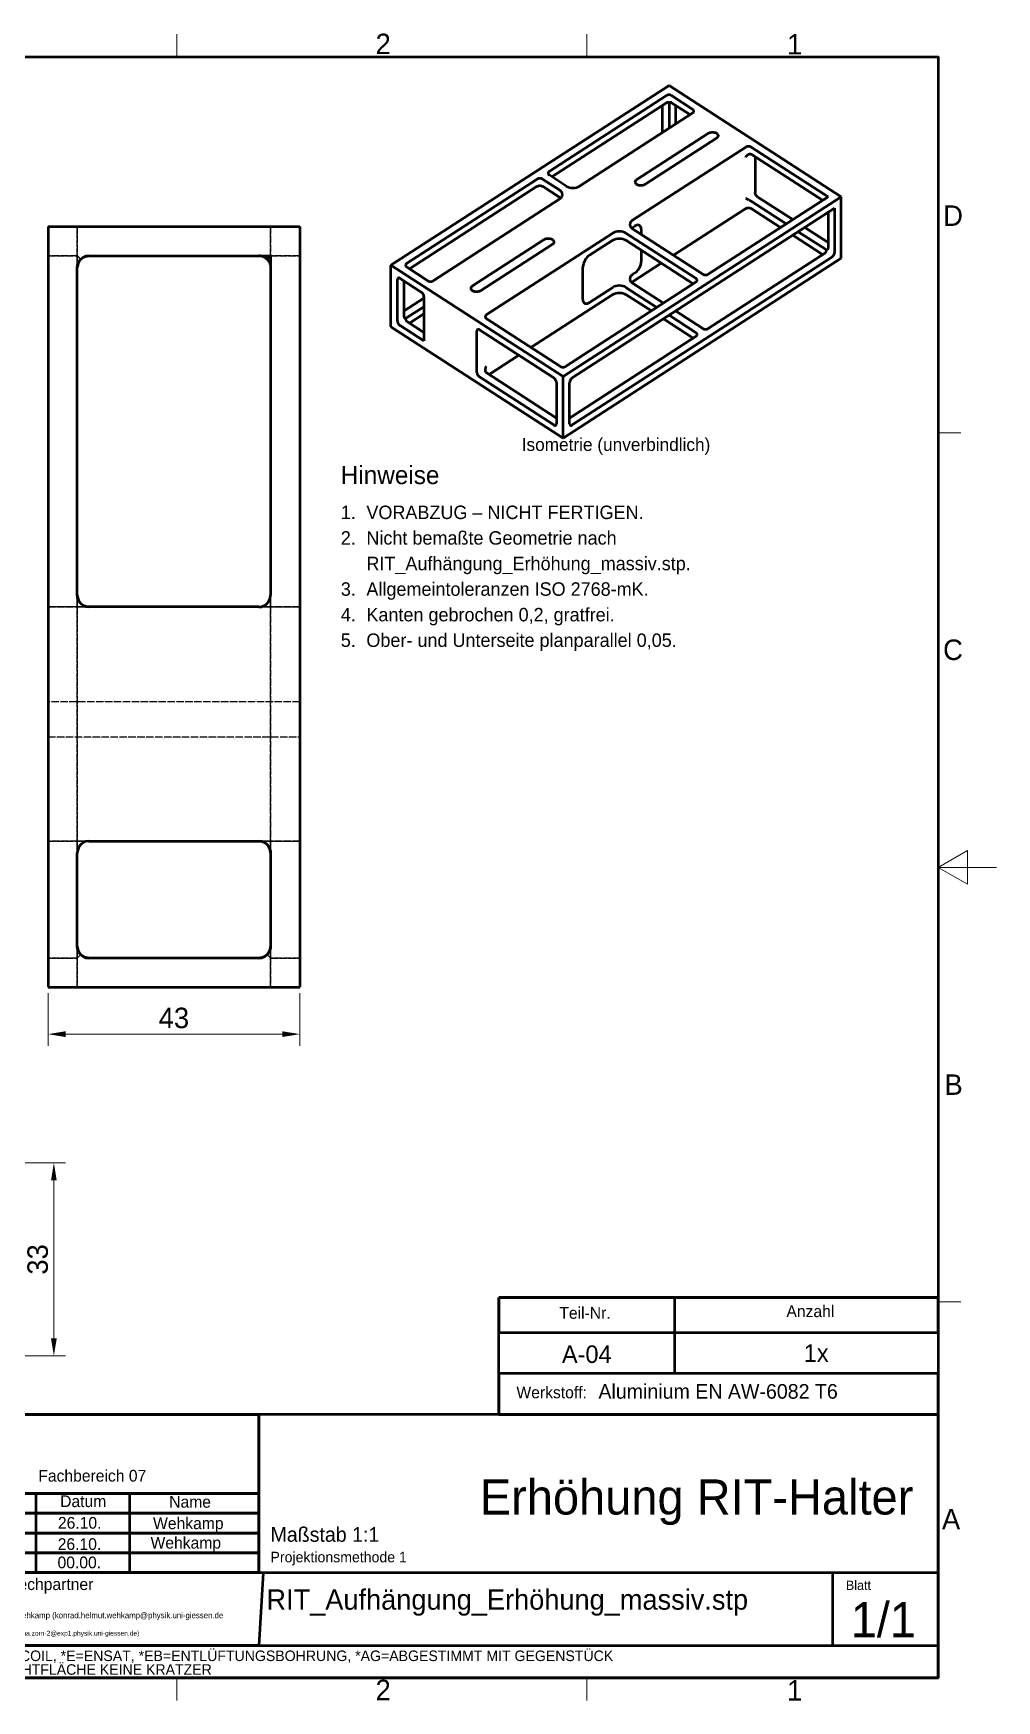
# Model space of a CAD drawing. Header units: metres. Extents: x 0 to 420, y 0 to 297.
# Drawn here: x 255.5 to 420, y 6.1 to 291 of the extents above; entities that cross this region are included whole.
import ezdxf
from ezdxf.enums import TextEntityAlignment as Align

# ---------------------------------------------------------------- set-up
doc = ezdxf.new("R2010")
doc.units = ezdxf.units.M
doc.linetypes.add('DASHED', pattern=[1.524, 1.27, -0.254])
for name, color, linetype, lineweight in [('DUENN', 7, 'CONTINUOUS', 18), ('MASS', 7, 'CONTINUOUS', 18), ('RAHMEN', 7, 'CONTINUOUS', 50), ('SICHT', 7, 'CONTINUOUS', 50), ('TEXT', 7, 'CONTINUOUS', 25), ('VERDECKT', 7, 'DASHED', 25)]:
    doc.layers.add(name, color=color, linetype=linetype, lineweight=lineweight)
doc.dimstyles.new('ISO_HZ', dxfattribs={"dimtxt": 3.5, "dimasz": 3, "dimexe": 2, "dimexo": 1, "dimgap": 1, "dimtad": 1, "dimtxsty": 'Standard', "dimcen": 2.5, "dimclrd": 7, "dimclre": 7, "dimclrt": 7, "dimazin": 3, "dimtfac": 1, "dimtmove": 0, "dimatfit": 3, "dimlwd": 18, "dimlwe": 18})

msp = doc.modelspace()

# ---------------------------------------------------------------- linework, layer by layer
at = {"layer": 'DUENN'}
for points in [[(280, 287), (280, 290.9)], [(350, 287), (350, 290.9)], [(410, 222.75), (413.9, 222.75)], [(420, 148.5), (410, 148.5), (415, 151.387), (415, 145.613), (410, 148.5)], [(410, 74.25), (413.9, 74.25)], [(280, 10), (280, 6.1)], [(350, 10), (350, 6.1)]]:
    msp.add_lwpolyline(points, dxfattribs=at)
at = {"layer": 'RAHMEN'}
for p, q in [((335, 55), (335, 75)), ((335, 75), (410, 75)), ((410, 75), (335, 75)), ((335, 75), (335, 69)), ((335, 75), (365, 75)), ((335, 62), (335, 75)), ((365, 75), (365, 62)), ((410, 75), (410, 55)), ((410, 69), (410, 75)), ((335, 62), (335, 69)), ((335, 69), (410, 69)), ((335, 69), (410, 69)), ((410, 69), (410, 62)), ((410, 62), (335, 62)), ((335, 62), (335, 55)), ((410, 62), (335, 62)), ((365, 62), (335, 62)), ((410, 55), (410, 62)), ((410, 55), (242, 55)), ((242, 55), (294, 55)), ((294, 28), (294, 55)), ((294, 55), (294, 41.5)), ((410, 55), (335, 55)), ((335, 55), (410, 55)), ((410, 10), (410, 55)), ((242, 41.5), (294, 41.5)), ((294, 41.5), (242, 41.5)), ((242, 41.5), (294, 41.5)), ((242, 41.5), (294, 41.5)), ((256, 28), (256, 41.5)), ((272, 28), (272, 41.5)), ((294, 41.5), (294, 28)), ((294, 41.5), (294, 38.125)), ((294, 38.125), (242, 38.125)), ((242, 38.125), (294, 38.125)), ((294, 38.125), (294, 34.75)), ((294, 34.75), (242, 34.75)), ((242, 34.75), (294, 34.75)), ((294, 34.75), (294, 31.375)), ((294, 31.375), (242, 31.375)), ((242, 31.375), (294, 31.375)), ((294, 31.375), (294, 28)), ((242, 28), (410, 28)), ((242, 28), (294, 28)), ((294, 28), (242, 28)), ((294, 28), (242, 28)), ((242, 28), (294, 28)), ((294.759, 27.954), (294, 15.5)), ((392, 15.5), (392, 28)), ((242, 15.5), (410, 15.5)), ((294, 15.5), (242, 15.5)), ((242, 10), (410, 10))]:
    msp.add_line(p, q, dxfattribs=at)
msp.add_lwpolyline([(10, 10), (10, 287), (410, 287), (410, 10), (10, 10)], dxfattribs=at)
at = {"layer": 'SICHT'}
for points in [[(364.051, 282.134), (316.533, 251.39)], [(393.467, 263.102), (364.051, 282.134)], [(343.573, 267.421), (363.598, 280.377)], [(364.504, 280.377), (364.407, 280.428), (364.296, 280.467), (364.176, 280.49), (364.051, 280.498), (363.926, 280.49), (363.806, 280.467), (363.695, 280.428), (363.598, 280.377)], [(364.504, 280.377), (368.124, 278.035)], [(344.063, 266.518), (363.598, 279.157)], [(368.124, 277.449), (348.777, 264.932)], [(362.92, 274.082), (362.92, 278.718)], [(364.051, 279.135), (364.015, 279.153), (363.979, 279.169), (363.944, 279.182), (363.909, 279.193), (363.874, 279.201), (363.84, 279.207), (363.806, 279.21), (363.773, 279.21), (363.741, 279.207), (363.71, 279.203), (363.681, 279.195), (363.652, 279.185), (363.625, 279.172), (363.598, 279.157)], [(364.504, 279.157), (364.477, 279.172), (364.45, 279.185), (364.421, 279.195), (364.391, 279.203), (364.361, 279.207), (364.329, 279.21), (364.296, 279.21), (364.262, 279.207), (364.228, 279.201), (364.193, 279.193), (364.158, 279.182), (364.123, 279.169), (364.087, 279.153), (364.051, 279.135)], [(364.051, 279.135), (364.051, 279.132), (364.051, 279.127), (364.051, 279.12), (364.051, 279.112), (364.051, 279.103), (364.051, 279.092), (364.051, 279.08), (364.051, 279.067), (364.051, 279.053), (364.051, 279.037), (364.051, 279.02), (364.051, 279.002), (364.051, 278.982), (364.051, 278.962)], [(364.051, 278.962), (364.051, 274.814)], [(364.504, 279.157), (367.634, 277.132)], [(365.182, 278.718), (365.182, 275.546)], [(368.311, 277.742), (368.299, 277.823), (368.263, 277.9), (368.203, 277.972), (368.124, 278.035)], [(368.124, 277.449), (368.203, 277.512), (368.263, 277.583), (368.299, 277.661), (368.311, 277.742)], [(358.575, 266.059), (370.794, 273.965)], [(370.794, 273.965), (370.901, 274.024), (371.02, 274.073), (371.149, 274.11), (371.285, 274.135), (371.426, 274.146), (371.567, 274.144), (371.706, 274.128), (371.84, 274.099), (371.966, 274.058), (372.082, 274.006), (372.184, 273.943), (372.271, 273.871), (372.341, 273.791), (372.391, 273.706), (372.422, 273.617), (372.433, 273.525)], [(357.828, 259.076), (377.175, 271.593)], [(372.152, 273.086), (359.933, 265.181)], [(372.433, 273.525), (372.414, 273.404), (372.36, 273.288), (372.271, 273.18), (372.152, 273.086)], [(378.08, 271.593), (377.983, 271.645), (377.872, 271.683), (377.752, 271.706), (377.627, 271.714), (377.503, 271.706), (377.382, 271.683), (377.272, 271.645), (377.175, 271.593)], [(378.08, 271.593), (391.204, 263.102)], [(377.175, 269.885), (377.198, 269.923), (377.222, 269.961), (377.247, 269.998), (377.273, 270.033), (377.3, 270.068), (377.328, 270.101), (377.356, 270.133), (377.385, 270.164), (377.415, 270.194), (377.445, 270.221), (377.476, 270.248), (377.507, 270.273), (377.538, 270.296), (377.569, 270.317)], [(377.569, 270.317), (377.609, 270.341), (377.649, 270.363), (377.689, 270.381), (377.729, 270.397), (377.768, 270.409), (377.807, 270.418), (377.845, 270.424), (377.882, 270.426), (377.919, 270.425), (377.954, 270.421), (377.988, 270.414), (378.02, 270.403), (378.051, 270.39), (378.08, 270.373)], [(378.08, 270.373), (390.261, 262.492)], [(378.759, 269.934), (378.759, 263.834)], [(319.249, 251.683), (341.537, 266.103)], [(342.442, 266.103), (342.345, 266.155), (342.234, 266.193), (342.114, 266.216), (341.989, 266.224), (341.864, 266.216), (341.744, 266.193), (341.634, 266.155), (341.537, 266.103)], [(341.537, 264.883), (341.634, 264.935), (341.744, 264.973), (341.864, 264.996), (341.989, 265.004), (342.114, 264.996), (342.234, 264.973), (342.345, 264.935), (342.442, 264.883)], [(342.442, 266.103), (345.383, 264.2)], [(343.573, 267.421), (343.494, 267.358), (343.434, 267.286), (343.398, 267.209), (343.386, 267.128)], [(343.386, 267.128), (343.398, 267.047), (343.434, 266.969), (343.494, 266.898), (343.573, 266.835)], [(346.515, 264.932), (343.573, 266.835)], [(358.294, 265.62), (358.312, 265.741), (358.367, 265.858), (358.456, 265.965), (358.575, 266.059)], [(359.933, 265.181), (359.826, 265.121), (359.706, 265.072), (359.577, 265.035), (359.441, 265.011), (359.301, 265), (359.16, 265.002), (359.021, 265.017), (358.887, 265.046), (358.76, 265.087), (358.645, 265.14), (358.543, 265.203), (358.456, 265.275), (358.386, 265.354), (358.335, 265.44), (358.304, 265.529), (358.294, 265.62)], [(319.739, 250.78), (341.537, 264.883)], [(345.383, 262.736), (323.774, 248.755)], [(342.442, 264.883), (345.383, 262.98)], [(345.852, 263.468), (345.844, 263.569), (345.821, 263.67), (345.783, 263.768), (345.73, 263.864), (345.663, 263.956), (345.582, 264.043), (345.383, 264.2)], [(345.383, 262.736), (345.582, 262.893), (345.663, 262.98), (345.73, 263.072), (345.783, 263.167), (345.821, 263.266), (345.844, 263.366), (345.852, 263.468)], [(345.383, 262.98), (345.545, 262.858)], [(345.949, 232.358), (393.467, 263.102)], [(346.515, 264.932), (346.757, 264.803), (347.034, 264.707), (347.334, 264.649), (347.646, 264.629), (347.958, 264.649), (348.258, 264.707), (348.535, 264.803), (348.777, 264.932)], [(391.204, 263.102), (370.726, 249.853)], [(378.08, 262.321), (378.026, 262.355), (377.968, 262.391), (377.905, 262.429), (377.839, 262.467), (377.77, 262.507), (377.699, 262.546), (377.627, 262.585), (377.556, 262.624), (377.485, 262.66), (377.416, 262.695), (377.35, 262.728), (377.287, 262.758), (377.228, 262.785), (377.175, 262.809)], [(384.039, 258.466), (378.08, 262.321)], [(379.211, 263.053), (379.123, 263.12), (379.038, 263.202), (378.96, 263.298), (378.891, 263.403), (378.835, 263.513), (378.793, 263.625), (378.767, 263.733), (378.759, 263.834)], [(379.211, 263.053), (385.17, 259.198)], [(393.467, 252.61), (393.467, 263.102)], [(347.533, 232.163), (392.335, 261.15)], [(377.175, 261.101), (364.805, 253.098)], [(377.175, 261.101), (377.272, 261.153), (377.382, 261.191), (377.503, 261.214), (377.627, 261.222), (377.752, 261.214), (377.872, 261.191), (377.983, 261.153), (378.08, 261.101)], [(383.096, 257.856), (378.08, 261.101)], [(391.204, 260.418), (391.204, 254.318)], [(392.335, 261.15), (392.335, 253.586)], [(258, 258), (301, 258)], [(258, 258), (258, 128)], [(301, 258), (301, 128)], [(332.825, 242.899), (354.434, 256.88)], [(356.697, 256.88), (356.455, 257.009), (356.178, 257.104), (355.878, 257.163), (355.566, 257.183), (355.254, 257.163), (354.953, 257.104), (354.677, 257.009), (354.434, 256.88)], [(356.697, 256.88), (368.69, 249.121)], [(357.828, 259.076), (357.629, 258.919), (357.549, 258.832), (357.482, 258.74), (357.429, 258.644), (357.391, 258.546), (357.368, 258.445), (357.36, 258.344)], [(357.36, 258.344), (357.368, 258.242), (357.391, 258.142), (357.429, 258.043), (357.482, 257.948), (357.549, 257.856), (357.629, 257.769), (357.828, 257.612)], [(357.667, 257.734), (357.828, 257.856)], [(357.828, 257.856), (358.168, 258.076)], [(369.821, 249.853), (357.828, 257.612)], [(359.037, 258.199), (358.953, 258.242), (358.859, 258.269), (358.757, 258.278), (358.648, 258.271), (358.533, 258.246), (358.414, 258.205), (358.291, 258.148), (358.168, 258.076)], [(359.299, 257.588), (359.282, 257.787), (359.232, 257.959), (359.149, 258.098), (359.037, 258.199)], [(359.299, 257.588), (359.299, 256.66)], [(390.261, 253.22), (385.17, 256.514)], [(390.751, 254.123), (386.113, 257.124)], [(387.244, 257.856), (391.204, 255.294)], [(330.517, 247.906), (342.736, 255.811)], [(344.094, 254.933), (331.875, 247.027)], [(342.736, 255.811), (342.843, 255.871), (342.962, 255.92), (343.091, 255.957), (343.227, 255.981), (343.368, 255.992), (343.509, 255.99), (343.648, 255.975), (343.782, 255.946), (343.908, 255.905), (344.024, 255.852), (344.126, 255.789), (344.213, 255.717), (344.283, 255.638), (344.333, 255.552), (344.364, 255.463), (344.375, 255.372)], [(344.375, 255.372), (344.356, 255.251), (344.302, 255.134), (344.213, 255.027), (344.094, 254.933)], [(350.475, 253.098), (354.434, 255.66)], [(354.434, 255.66), (354.677, 255.789), (354.953, 255.884), (355.254, 255.943), (355.566, 255.963), (355.878, 255.943), (356.178, 255.884), (356.455, 255.789), (356.697, 255.66)], [(356.697, 255.66), (368.199, 248.218)], [(359.299, 253.976), (359.299, 251.976)], [(390.939, 253.973), (390.938, 253.977), (390.935, 253.983), (390.93, 253.989), (390.923, 253.997), (390.914, 254.006), (390.903, 254.015), (390.89, 254.026), (390.875, 254.037), (390.859, 254.049), (390.841, 254.063), (390.821, 254.076), (390.799, 254.091), (390.776, 254.107), (390.751, 254.123)], [(390.751, 253.537), (390.776, 253.555), (390.799, 253.575), (390.821, 253.597), (390.841, 253.622), (390.859, 253.649), (390.875, 253.678), (390.89, 253.709), (390.903, 253.742), (390.914, 253.776), (390.923, 253.813), (390.93, 253.851), (390.935, 253.89), (390.938, 253.931), (390.939, 253.973)], [(390.994, 254.006), (390.99, 254.003), (390.987, 254.001), (390.983, 253.998), (390.979, 253.996), (390.975, 253.994), (390.971, 253.991), (390.967, 253.989), (390.963, 253.987), (390.959, 253.984), (390.955, 253.982), (390.951, 253.98), (390.947, 253.977), (390.943, 253.975), (390.939, 253.973)], [(391.204, 254.318), (391.203, 254.294), (391.199, 254.27), (391.194, 254.246), (391.186, 254.222), (391.176, 254.198), (391.164, 254.175), (391.15, 254.152), (391.133, 254.129), (391.115, 254.107), (391.095, 254.086), (391.072, 254.065), (391.048, 254.044), (391.022, 254.025), (390.994, 254.006)], [(391.883, 252.805), (391.971, 252.872), (392.056, 252.954), (392.134, 253.05), (392.203, 253.155), (392.259, 253.266), (392.301, 253.377), (392.327, 253.485), (392.335, 253.586)], [(265, 253), (264.482, 252.932), (264, 252.732), (263.586, 252.414), (263.268, 252), (263.068, 251.518), (263, 251)], [(263, 251), (263.003, 251.112), (263.013, 251.224), (263.028, 251.335), (263.05, 251.445), (263.078, 251.554), (263.112, 251.661), (263.152, 251.765), (263.198, 251.868), (263.25, 251.967), (263.307, 252.064), (263.369, 252.157), (263.436, 252.247), (263.509, 252.333), (263.586, 252.414)], [(263, 251), (263, 251), (263, 251), (263, 251), (263, 251), (263, 251), (263, 251), (263, 251), (263, 251), (263, 251), (263, 251), (263, 251), (263, 251), (263, 251), (263, 251)], [(263, 195), (263, 251)], [(263.586, 252.414), (263.667, 252.491), (263.753, 252.564), (263.843, 252.631), (263.936, 252.693), (264.033, 252.75), (264.132, 252.802), (264.235, 252.848), (264.339, 252.888), (264.446, 252.922), (264.555, 252.95), (264.665, 252.972), (264.776, 252.987), (264.888, 252.997), (265, 253)], [(265, 253), (296, 253)], [(295.414, 252.414), (295.333, 252.491), (295.247, 252.564), (295.157, 252.631), (295.064, 252.693), (294.967, 252.75), (294.868, 252.802), (294.765, 252.848), (294.661, 252.888), (294.554, 252.922), (294.445, 252.95), (294.335, 252.972), (294.224, 252.987), (294.112, 252.997), (294, 253)], [(296, 253), (295.997, 252.997), (295.987, 252.987), (295.972, 252.972), (295.95, 252.95), (295.922, 252.922), (295.888, 252.888), (295.848, 252.848), (295.802, 252.802), (295.75, 252.75), (295.693, 252.693), (295.631, 252.631), (295.564, 252.564), (295.491, 252.491), (295.414, 252.414)], [(295.414, 252.414), (295.491, 252.333), (295.564, 252.247), (295.631, 252.157), (295.693, 252.064), (295.75, 251.967), (295.802, 251.868), (295.848, 251.765), (295.888, 251.661), (295.922, 251.554), (295.95, 251.445), (295.972, 251.335), (295.987, 251.224), (295.997, 251.112), (296, 251)], [(296, 253), (296, 195)], [(316.533, 251.39), (345.949, 232.358)], [(316.533, 240.898), (316.533, 251.39)], [(319.249, 251.683), (319.169, 251.62), (319.11, 251.548), (319.074, 251.471), (319.061, 251.39)], [(319.061, 251.39), (319.074, 251.309), (319.11, 251.232), (319.169, 251.16), (319.249, 251.097)], [(322.869, 248.755), (319.249, 251.097)], [(345.949, 221.866), (393.467, 252.61)], [(391.883, 252.805), (347.533, 224.111)], [(350.475, 253.098), (350.254, 252.932), (350.042, 252.725), (349.846, 252.486), (349.675, 252.223), (349.534, 251.947), (349.429, 251.669), (349.365, 251.398), (349.343, 251.146)], [(349.343, 245.534), (349.343, 251.146)], [(362.731, 251.756), (357.828, 248.584)], [(358.168, 250.024), (358.389, 250.19), (358.601, 250.397), (358.796, 250.636), (358.968, 250.899), (359.109, 251.174), (359.213, 251.453), (359.277, 251.724), (359.299, 251.976)], [(370.726, 240.581), (390.751, 253.537)], [(317.77, 249.195), (317.725, 249.154), (317.692, 249.099), (317.672, 249.03), (317.665, 248.95)], [(317.665, 241.874), (317.665, 248.95)], [(318.117, 249.145), (318.019, 249.197), (317.925, 249.223), (317.841, 249.222), (317.77, 249.195)], [(318.117, 249.145), (321.738, 246.803)], [(318.796, 242.606), (318.796, 248.706)], [(322.869, 248.755), (322.966, 248.703), (323.077, 248.665), (323.197, 248.642), (323.322, 248.634), (323.446, 248.642), (323.567, 248.665), (323.677, 248.703), (323.774, 248.755)], [(330.236, 247.467), (330.254, 247.588), (330.309, 247.704), (330.398, 247.812), (330.517, 247.906)], [(368.69, 248.535), (346.402, 234.115)], [(356.697, 247.608), (356.455, 247.737), (356.178, 247.832), (355.878, 247.891), (355.566, 247.911), (355.254, 247.891), (354.953, 247.832), (354.677, 247.737), (354.434, 247.608)], [(357.828, 249.804), (357.629, 249.647), (357.549, 249.56), (357.482, 249.468), (357.429, 249.373), (357.391, 249.274), (357.368, 249.173), (357.36, 249.072)], [(357.36, 249.072), (357.368, 248.971), (357.391, 248.87), (357.429, 248.772), (357.482, 248.676), (357.549, 248.584), (357.629, 248.497), (357.828, 248.34)], [(357.667, 248.462), (357.828, 248.584)], [(358.168, 250.024), (357.828, 249.804)], [(357.828, 248.34), (363.108, 244.924)], [(368.877, 248.828), (368.865, 248.909), (368.828, 248.986), (368.769, 249.058), (368.69, 249.121)], [(368.69, 248.535), (368.769, 248.598), (368.828, 248.67), (368.865, 248.747), (368.877, 248.828)], [(369.821, 249.853), (369.918, 249.801), (370.029, 249.763), (370.149, 249.739), (370.274, 249.732), (370.398, 249.739), (370.518, 249.763), (370.629, 249.801), (370.726, 249.853)], [(318.796, 243.582), (322.19, 245.778)], [(322.19, 246.022), (322.182, 246.123), (322.156, 246.231), (322.114, 246.343), (322.058, 246.453), (321.989, 246.558), (321.911, 246.654), (321.826, 246.736), (321.738, 246.803)], [(322.19, 246.022), (322.19, 238.458)], [(331.875, 247.027), (331.768, 246.968), (331.648, 246.919), (331.519, 246.882), (331.383, 246.857), (331.243, 246.846), (331.102, 246.848), (330.963, 246.864), (330.829, 246.893), (330.702, 246.934), (330.587, 246.986), (330.485, 247.049), (330.398, 247.121), (330.328, 247.201), (330.277, 247.286), (330.246, 247.375), (330.236, 247.467)], [(354.434, 246.388), (340.481, 237.36)], [(349.343, 245.534), (349.36, 245.334), (349.411, 245.162), (349.493, 245.024), (349.605, 244.923)], [(349.605, 244.923), (349.69, 244.88), (349.783, 244.853), (349.886, 244.843), (349.995, 244.851), (350.109, 244.875), (350.229, 244.916), (350.351, 244.973), (350.475, 245.046)], [(354.434, 247.608), (350.475, 245.046)], [(354.434, 246.388), (354.677, 246.517), (354.953, 246.612), (355.254, 246.671), (355.566, 246.691), (355.878, 246.671), (356.178, 246.612), (356.455, 246.517), (356.697, 246.388)], [(361.977, 244.192), (356.697, 247.608)], [(361.034, 243.582), (356.697, 246.388)], [(318.796, 242.606), (318.797, 242.582), (318.801, 242.558), (318.806, 242.534), (318.814, 242.51), (318.824, 242.486), (318.836, 242.463), (318.85, 242.44), (318.867, 242.417), (318.885, 242.395), (318.905, 242.374), (318.928, 242.353), (318.952, 242.332), (318.978, 242.313), (319.006, 242.294)], [(319.006, 242.294), (319.01, 242.291), (319.013, 242.289), (319.017, 242.286), (319.021, 242.284), (319.025, 242.282), (319.029, 242.279), (319.033, 242.277), (319.037, 242.275), (319.041, 242.272), (319.045, 242.27), (319.049, 242.268), (319.053, 242.266), (319.057, 242.263), (319.061, 242.261)], [(319.249, 242.411), (319.224, 242.395), (319.201, 242.379), (319.179, 242.365), (319.159, 242.351), (319.141, 242.337), (319.125, 242.325), (319.11, 242.314), (319.097, 242.303), (319.086, 242.294), (319.077, 242.285), (319.07, 242.277), (319.065, 242.271), (319.062, 242.265), (319.061, 242.261)], [(319.061, 242.261), (319.062, 242.219), (319.065, 242.178), (319.07, 242.139), (319.077, 242.101), (319.086, 242.064), (319.097, 242.03), (319.11, 241.997), (319.125, 241.966), (319.141, 241.937), (319.159, 241.91), (319.179, 241.885), (319.201, 241.863), (319.224, 241.843), (319.249, 241.825)], [(322.19, 244.314), (319.249, 242.411)], [(322.19, 243.094), (319.739, 241.508)], [(332.825, 242.899), (332.746, 242.836), (332.686, 242.765), (332.65, 242.687), (332.638, 242.606)], [(332.638, 242.606), (332.65, 242.525), (332.686, 242.448), (332.746, 242.376), (332.825, 242.313)], [(345.496, 234.115), (332.825, 242.313)], [(368.199, 238.946), (363.108, 242.24)], [(368.69, 239.849), (364.051, 242.85)], [(365.182, 243.582), (369.821, 240.581)], [(316.533, 240.898), (345.949, 221.866)], [(317.665, 241.874), (317.673, 241.773), (317.699, 241.665), (317.741, 241.554), (317.797, 241.443), (317.866, 241.338), (317.944, 241.242), (318.029, 241.16), (318.117, 241.093)], [(322.19, 238.458), (318.117, 241.093)], [(319.249, 241.825), (322.19, 239.922)], [(331.346, 240.411), (331.301, 240.37), (331.268, 240.315), (331.248, 240.246), (331.241, 240.166)], [(331.241, 233.09), (331.241, 240.166)], [(331.694, 240.361), (331.595, 240.413), (331.502, 240.439), (331.417, 240.439), (331.346, 240.411)], [(331.694, 240.361), (344.365, 232.163)], [(368.877, 239.556), (368.865, 239.637), (368.828, 239.715), (368.769, 239.786), (368.69, 239.849)], [(368.69, 239.263), (368.769, 239.326), (368.828, 239.398), (368.865, 239.475), (368.877, 239.556)], [(369.821, 240.581), (369.918, 240.529), (370.029, 240.491), (370.149, 240.468), (370.274, 240.46), (370.398, 240.468), (370.518, 240.491), (370.629, 240.529), (370.726, 240.581)], [(347.08, 225.282), (368.69, 239.263)], [(332.825, 234.115), (332.8, 234.071), (332.777, 234.026), (332.756, 233.98), (332.736, 233.934), (332.718, 233.887), (332.701, 233.841), (332.686, 233.794), (332.674, 233.747), (332.663, 233.701), (332.654, 233.655), (332.647, 233.609), (332.642, 233.564), (332.639, 233.52), (332.638, 233.477)], [(338.407, 236.018), (333.315, 232.724)], [(345.496, 234.115), (345.593, 234.063), (345.704, 234.025), (345.824, 234.002), (345.949, 233.994), (346.074, 234.002), (346.194, 234.025), (346.305, 234.063), (346.402, 234.115)], [(331.241, 233.09), (331.25, 232.989), (331.276, 232.881), (331.317, 232.77), (331.374, 232.659), (331.442, 232.554), (331.521, 232.459), (331.605, 232.376), (331.694, 232.309)], [(344.365, 224.111), (331.694, 232.309)], [(332.638, 233.477), (332.639, 233.435), (332.642, 233.394), (332.647, 233.355), (332.654, 233.317), (332.663, 233.28), (332.674, 233.246), (332.686, 233.213), (332.701, 233.182), (332.718, 233.153), (332.736, 233.126), (332.756, 233.101), (332.777, 233.079), (332.8, 233.059), (332.825, 233.041)], [(332.825, 233.041), (344.818, 225.282)], [(344.818, 231.382), (344.809, 231.483), (344.783, 231.591), (344.741, 231.703), (344.685, 231.813), (344.617, 231.918), (344.538, 232.014), (344.453, 232.096), (344.365, 232.163)], [(344.818, 231.382), (344.818, 224.306)], [(345.949, 221.866), (345.949, 232.358)], [(347.533, 232.163), (347.445, 232.096), (347.36, 232.014), (347.282, 231.918), (347.213, 231.813), (347.157, 231.703), (347.115, 231.591), (347.089, 231.483), (347.08, 231.382)], [(347.08, 224.306), (347.08, 231.382)], [(344.365, 224.111), (344.463, 224.059), (344.557, 224.033), (344.642, 224.034), (344.713, 224.062)], [(344.713, 224.062), (344.758, 224.102), (344.791, 224.158), (344.811, 224.226), (344.818, 224.306)], [(347.08, 224.306), (347.087, 224.226), (347.107, 224.158), (347.14, 224.102), (347.185, 224.062)], [(347.185, 224.062), (347.257, 224.034), (347.341, 224.033), (347.435, 224.059), (347.533, 224.111)], [(296, 198), (296, 197.77), (296, 197.541), (296, 197.313), (296, 197.086), (296, 196.861), (296, 196.638), (296, 196.419), (296, 196.203), (296, 195.99), (296, 195.782), (296, 195.578), (296, 195.38), (296, 195.187), (296, 195)], [(263, 195), (263.068, 194.482), (263.268, 194), (263.586, 193.586), (264, 193.268), (264.482, 193.068), (265, 193)], [(265, 193), (264.776, 193.013), (264.555, 193.05), (264.339, 193.112), (264.132, 193.198), (263.936, 193.307), (263.753, 193.436), (263.586, 193.586), (263.436, 193.753), (263.307, 193.936), (263.198, 194.132), (263.112, 194.339), (263.05, 194.555), (263.013, 194.776), (263, 195)], [(294, 193), (294.518, 193.068), (295, 193.268), (295.414, 193.586), (295.732, 194), (295.932, 194.482), (296, 195)], [(294, 193), (294.224, 193.013), (294.445, 193.05), (294.661, 193.112), (294.868, 193.198), (295.064, 193.307), (295.247, 193.436), (295.414, 193.586), (295.564, 193.753), (295.693, 193.936), (295.802, 194.132), (295.888, 194.339), (295.95, 194.555), (295.987, 194.776), (296, 195)], [(294, 193), (265, 193)], [(265, 153), (264.482, 152.932), (264, 152.732), (263.586, 152.414), (263.268, 152), (263.068, 151.518), (263, 151)], [(265, 153), (294, 153)], [(294, 153), (294.224, 152.987), (294.445, 152.95), (294.661, 152.888), (294.868, 152.802), (295.064, 152.693), (295.247, 152.564), (295.414, 152.414), (295.564, 152.247), (295.693, 152.064), (295.802, 151.868), (295.888, 151.661), (295.95, 151.445), (295.987, 151.224), (296, 151)], [(296, 151), (295.932, 151.518), (295.732, 152), (295.414, 152.414), (295, 152.732), (294.518, 152.932), (294, 153)], [(263, 148), (263, 148.23), (263, 148.459), (263, 148.687), (263, 148.914), (263, 149.139), (263, 149.362), (263, 149.581), (263, 149.797), (263, 150.01), (263, 150.218), (263, 150.422), (263, 150.62), (263, 150.813), (263, 151)], [(263, 135), (263, 151)], [(296, 151), (296, 135)], [(263, 135), (263.068, 134.482), (263.268, 134), (263.586, 133.586), (264, 133.268), (264.482, 133.068), (265, 133)], [(263.586, 133.586), (263.509, 133.667), (263.436, 133.753), (263.369, 133.843), (263.307, 133.936), (263.25, 134.033), (263.198, 134.132), (263.152, 134.235), (263.112, 134.339), (263.078, 134.446), (263.05, 134.555), (263.028, 134.665), (263.013, 134.776), (263.003, 134.888), (263, 135)], [(294, 133), (294.518, 133.068), (295, 133.268), (295.414, 133.586), (295.732, 134), (295.932, 134.482), (296, 135)], [(296, 135), (295.997, 134.888), (295.987, 134.776), (295.972, 134.665), (295.95, 134.555), (295.922, 134.446), (295.888, 134.339), (295.848, 134.235), (295.802, 134.132), (295.75, 134.033), (295.693, 133.936), (295.631, 133.843), (295.564, 133.753), (295.491, 133.667), (295.414, 133.586)], [(265, 133), (264.888, 133.003), (264.776, 133.013), (264.665, 133.028), (264.555, 133.05), (264.446, 133.078), (264.339, 133.112), (264.235, 133.152), (264.132, 133.198), (264.033, 133.25), (263.936, 133.307), (263.843, 133.369), (263.753, 133.436), (263.667, 133.509), (263.586, 133.586)], [(294, 133), (265, 133)], [(295.414, 133.586), (295.333, 133.509), (295.247, 133.436), (295.157, 133.369), (295.064, 133.307), (294.967, 133.25), (294.868, 133.198), (294.765, 133.152), (294.661, 133.112), (294.554, 133.078), (294.445, 133.05), (294.335, 133.028), (294.224, 133.013), (294.112, 133.003), (294, 133)], [(258, 128), (301, 128)]]:
    msp.add_lwpolyline(points, dxfattribs=at)
at = {"layer": 'VERDECKT'}
for points in [[(258, 258), (301, 258)], [(258, 128), (258, 258)], [(263, 258), (263, 253)], [(263, 253), (263, 258)], [(263, 258), (263.013, 258), (263.05, 258), (263.112, 258), (263.198, 258), (263.307, 258), (263.436, 258), (263.586, 258), (263.753, 258), (263.936, 258), (264.132, 258), (264.339, 258), (264.555, 258), (264.776, 258), (265, 258)], [(265, 258), (264.776, 258), (264.555, 258), (264.339, 258), (264.132, 258), (263.936, 258), (263.753, 258), (263.586, 258), (263.436, 258), (263.307, 258), (263.198, 258), (263.112, 258), (263.05, 258), (263.013, 258), (263, 258)], [(296, 258), (265, 258)], [(265, 258), (294, 258)], [(296, 258), (295.987, 258), (295.95, 258), (295.888, 258), (295.802, 258), (295.693, 258), (295.564, 258), (295.414, 258), (295.247, 258), (295.064, 258), (294.868, 258), (294.661, 258), (294.445, 258), (294.224, 258), (294, 258)], [(296, 258), (296, 253)], [(296, 253), (296, 258)], [(301, 128), (301, 258)], [(258, 253), (258, 252.987), (258, 252.95), (258, 252.888), (258, 252.802), (258, 252.693), (258, 252.564), (258, 252.414), (258, 252.247), (258, 252.064), (258, 251.868), (258, 251.661), (258, 251.445), (258, 251.224), (258, 251)], [(263, 253), (258, 253)], [(258, 253), (263, 253)], [(258, 253), (263, 253)], [(258, 251), (258, 251.224), (258, 251.445), (258, 251.661), (258, 251.868), (258, 252.064), (258, 252.247), (258, 252.414), (258, 252.564), (258, 252.693), (258, 252.802), (258, 252.888), (258, 252.95), (258, 252.987), (258, 253)], [(258, 251), (258, 251.224), (258, 251.445), (258, 251.661), (258, 251.868), (258, 252.064), (258, 252.247), (258, 252.414), (258, 252.564), (258, 252.693), (258, 252.802), (258, 252.888), (258, 252.95), (258, 252.987), (258, 253)], [(258, 253), (258, 252.987), (258, 252.95), (258, 252.888), (258, 252.802), (258, 252.693), (258, 252.564), (258, 252.414), (258, 252.247), (258, 252.064), (258, 251.868), (258, 251.661), (258, 251.445), (258, 251.224), (258, 251)], [(263, 253), (258, 253)], [(258, 251), (258, 198)], [(258, 251), (258, 195)], [(258, 198), (258, 251)], [(258, 195), (258, 251)], [(263, 251), (263, 251.224), (263, 251.445), (263, 251.661), (263, 251.868), (263, 252.064), (263, 252.247), (263, 252.414), (263, 252.564), (263, 252.693), (263, 252.802), (263, 252.888), (263, 252.95), (263, 252.987), (263, 253)], [(263, 253), (263, 252.987), (263, 252.95), (263, 252.888), (263, 252.802), (263, 252.693), (263, 252.564), (263, 252.414), (263, 252.247), (263, 252.064), (263, 251.868), (263, 251.661), (263, 251.445), (263, 251.224), (263, 251)], [(263, 253), (263.003, 252.997), (263.013, 252.987), (263.028, 252.972), (263.05, 252.95), (263.078, 252.922), (263.112, 252.888), (263.152, 252.848), (263.198, 252.802), (263.25, 252.75), (263.307, 252.693), (263.369, 252.631), (263.436, 252.564), (263.509, 252.491), (263.586, 252.414)], [(263.586, 252.414), (263.509, 252.491), (263.436, 252.564), (263.369, 252.631), (263.307, 252.693), (263.25, 252.75), (263.198, 252.802), (263.152, 252.848), (263.112, 252.888), (263.078, 252.922), (263.05, 252.95), (263.028, 252.972), (263.013, 252.987), (263.003, 252.997), (263, 253)], [(263, 251), (263.068, 251.518), (263.268, 252), (263.586, 252.414), (264, 252.732), (264.482, 252.932), (265, 253)], [(263.586, 252.414), (263.509, 252.333), (263.436, 252.247), (263.369, 252.157), (263.307, 252.064), (263.25, 251.967), (263.198, 251.868), (263.152, 251.765), (263.112, 251.661), (263.078, 251.554), (263.05, 251.445), (263.028, 251.335), (263.013, 251.224), (263.003, 251.112), (263, 251)], [(263, 251), (263, 198)], [(263, 198), (263, 251)], [(263, 251), (263, 195)], [(263, 195), (263, 251)], [(263, 251), (263, 195)], [(265, 253), (264.888, 252.997), (264.776, 252.987), (264.665, 252.972), (264.555, 252.95), (264.446, 252.922), (264.339, 252.888), (264.235, 252.848), (264.132, 252.802), (264.033, 252.75), (263.936, 252.693), (263.843, 252.631), (263.753, 252.564), (263.667, 252.491), (263.586, 252.414)], [(296, 253), (265, 253)], [(265, 253), (294, 253)], [(294, 253), (265, 253)], [(294, 253), (294.518, 252.932), (295, 252.732), (295.414, 252.414), (295.732, 252), (295.932, 251.518), (296, 251)], [(296, 253), (296, 252.987), (296, 252.95), (296, 252.888), (296, 252.802), (296, 252.693), (296, 252.564), (296, 252.414), (296, 252.247), (296, 252.064), (296, 251.868), (296, 251.661), (296, 251.445), (296, 251.224), (296, 251)], [(301, 253), (296, 253)], [(301, 253), (296, 253)], [(296, 253), (301, 253)], [(296, 251), (296, 251.224), (296, 251.445), (296, 251.661), (296, 251.868), (296, 252.064), (296, 252.247), (296, 252.414), (296, 252.564), (296, 252.693), (296, 252.802), (296, 252.888), (296, 252.95), (296, 252.987), (296, 253)], [(296, 195), (296, 253)], [(301, 253), (296, 253)], [(296, 198), (296, 251)], [(296, 251), (296, 198)], [(296, 251), (296, 195)], [(296, 195), (296, 251)], [(301, 251), (301, 251.224), (301, 251.445), (301, 251.661), (301, 251.868), (301, 252.064), (301, 252.247), (301, 252.414), (301, 252.564), (301, 252.693), (301, 252.802), (301, 252.888), (301, 252.95), (301, 252.987), (301, 253)], [(301, 253), (301, 252.987), (301, 252.95), (301, 252.888), (301, 252.802), (301, 252.693), (301, 252.564), (301, 252.414), (301, 252.247), (301, 252.064), (301, 251.868), (301, 251.661), (301, 251.445), (301, 251.224), (301, 251)], [(301, 195), (301, 253)], [(301, 251), (301, 251.224), (301, 251.445), (301, 251.661), (301, 251.868), (301, 252.064), (301, 252.247), (301, 252.414), (301, 252.564), (301, 252.693), (301, 252.802), (301, 252.888), (301, 252.95), (301, 252.987), (301, 253)], [(301, 198), (301, 251)], [(301, 251), (301, 195)], [(301, 251), (301, 198)], [(258, 193), (258, 193.031), (258, 193.125), (258, 193.281), (258, 193.495), (258, 193.766), (258, 194.091), (258, 194.464), (258, 194.883), (258, 195.34), (258, 195.831), (258, 196.349), (258, 196.887), (258, 197.44), (258, 198)], [(258, 198), (258, 197.44), (258, 196.887), (258, 196.349), (258, 195.831), (258, 195.34), (258, 194.883), (258, 194.464), (258, 194.091), (258, 193.766), (258, 193.495), (258, 193.281), (258, 193.125), (258, 193.031), (258, 193)], [(263, 198), (263, 197.44), (263, 196.887), (263, 196.349), (263, 195.831), (263, 195.34), (263, 194.883), (263, 194.464), (263, 194.091), (263, 193.766), (263, 193.495), (263, 193.281), (263, 193.125), (263, 193.031), (263, 193)], [(263, 193), (263, 193.031), (263, 193.125), (263, 193.281), (263, 193.495), (263, 193.766), (263, 194.091), (263, 194.464), (263, 194.883), (263, 195.34), (263, 195.831), (263, 196.349), (263, 196.887), (263, 197.44), (263, 198)], [(296, 193), (296, 193.031), (296, 193.125), (296, 193.281), (296, 193.495), (296, 193.766), (296, 194.091), (296, 194.464), (296, 194.883), (296, 195.34), (296, 195.831), (296, 196.349), (296, 196.887), (296, 197.44), (296, 198)], [(301, 198), (301, 197.44), (301, 196.887), (301, 196.349), (301, 195.831), (301, 195.34), (301, 194.883), (301, 194.464), (301, 194.091), (301, 193.766), (301, 193.495), (301, 193.281), (301, 193.125), (301, 193.031), (301, 193)], [(301, 193), (301, 193.031), (301, 193.125), (301, 193.281), (301, 193.495), (301, 193.766), (301, 194.091), (301, 194.464), (301, 194.883), (301, 195.34), (301, 195.831), (301, 196.349), (301, 196.887), (301, 197.44), (301, 198)], [(258, 193), (258, 193.013), (258, 193.05), (258, 193.112), (258, 193.198), (258, 193.307), (258, 193.436), (258, 193.586), (258, 193.753), (258, 193.936), (258, 194.132), (258, 194.339), (258, 194.555), (258, 194.776), (258, 195)], [(258, 195), (258, 194.776), (258, 194.555), (258, 194.339), (258, 194.132), (258, 193.936), (258, 193.753), (258, 193.586), (258, 193.436), (258, 193.307), (258, 193.198), (258, 193.112), (258, 193.05), (258, 193.013), (258, 193)], [(263, 195), (263.013, 194.776), (263.05, 194.555), (263.112, 194.339), (263.198, 194.132), (263.307, 193.936), (263.436, 193.753), (263.586, 193.586), (263.753, 193.436), (263.936, 193.307), (264.132, 193.198), (264.339, 193.112), (264.555, 193.05), (264.776, 193.013), (265, 193)], [(265, 193), (264.482, 193.068), (264, 193.268), (263.586, 193.586), (263.268, 194), (263.068, 194.482), (263, 195)], [(294, 193), (294.224, 193.013), (294.445, 193.05), (294.661, 193.112), (294.868, 193.198), (295.064, 193.307), (295.247, 193.436), (295.414, 193.586), (295.564, 193.753), (295.693, 193.936), (295.802, 194.132), (295.888, 194.339), (295.95, 194.555), (295.987, 194.776), (296, 195)], [(296, 195), (295.932, 194.482), (295.732, 194), (295.414, 193.586), (295, 193.268), (294.518, 193.068), (294, 193)], [(296, 195), (296, 194.742), (296, 194.498), (296, 194.269), (296, 194.057), (296, 193.862), (296, 193.686), (296, 193.528), (296, 193.39), (296, 193.272), (296, 193.174), (296, 193.098), (296, 193.044), (296, 193.011), (296, 193)], [(296, 195), (296, 195), (296, 195), (296, 195), (296, 195), (296, 195), (296, 195), (296, 195), (296, 195), (296, 195), (296, 195), (296, 195), (296, 195), (296, 195), (296, 195)], [(301, 195), (301, 194.776), (301, 194.555), (301, 194.339), (301, 194.132), (301, 193.936), (301, 193.753), (301, 193.586), (301, 193.436), (301, 193.307), (301, 193.198), (301, 193.112), (301, 193.05), (301, 193.013), (301, 193)], [(301, 193), (301, 193.013), (301, 193.05), (301, 193.112), (301, 193.198), (301, 193.307), (301, 193.436), (301, 193.586), (301, 193.753), (301, 193.936), (301, 194.132), (301, 194.339), (301, 194.555), (301, 194.776), (301, 195)], [(265, 193), (258, 193)], [(258, 193), (263, 193)], [(258, 193), (265, 193)], [(263, 193), (258, 193)], [(263, 193), (263, 153)], [(263, 153), (263, 193)], [(263, 193), (263.031, 193), (263.125, 193), (263.281, 193), (263.495, 193), (263.766, 193), (264.091, 193), (264.464, 193), (264.883, 193), (265.34, 193), (265.831, 193), (266.349, 193), (266.887, 193), (267.44, 193), (268, 193)], [(268, 193), (267.44, 193), (266.887, 193), (266.349, 193), (265.831, 193), (265.34, 193), (264.883, 193), (264.464, 193), (264.091, 193), (263.766, 193), (263.495, 193), (263.281, 193), (263.125, 193), (263.031, 193), (263, 193)], [(265, 193), (294, 193)], [(291, 193), (268, 193)], [(268, 193), (291, 193)], [(291, 193), (291.56, 193), (292.113, 193), (292.651, 193), (293.169, 193), (293.66, 193), (294.117, 193), (294.536, 193), (294.909, 193), (295.234, 193), (295.505, 193), (295.719, 193), (295.875, 193), (295.969, 193), (296, 193)], [(296, 193), (295.969, 193), (295.875, 193), (295.719, 193), (295.505, 193), (295.234, 193), (294.909, 193), (294.536, 193), (294.117, 193), (293.66, 193), (293.169, 193), (292.651, 193), (292.113, 193), (291.56, 193), (291, 193)], [(301, 193), (294, 193)], [(294, 193), (301, 193)], [(296, 193), (296, 153)], [(296, 153), (296, 193)], [(296, 193), (301, 193)], [(301, 193), (296, 193)], [(301, 176.8), (258, 176.8)], [(301, 176.8), (258, 176.8)], [(258, 176.8), (258, 176.725), (258, 176.503), (258, 176.145), (258, 175.67), (258, 175.102), (258, 174.468), (258, 173.8), (258, 173.132), (258, 172.498), (258, 171.93), (258, 171.455), (258, 171.097), (258, 170.875), (258, 170.8)], [(258, 170.8), (258, 170.875), (258, 171.097), (258, 171.455), (258, 171.93), (258, 172.498), (258, 173.132), (258, 173.8), (258, 174.468), (258, 175.102), (258, 175.67), (258, 176.145), (258, 176.503), (258, 176.725), (258, 176.8)], [(301, 176.8), (258, 176.8)], [(301, 176.8), (258, 176.8)], [(258, 176.8), (258, 176.725), (258, 176.503), (258, 176.145), (258, 175.67), (258, 175.102), (258, 174.468), (258, 173.8), (258, 173.132), (258, 172.498), (258, 171.93), (258, 171.455), (258, 171.097), (258, 170.875), (258, 170.8)], [(258, 170.8), (258, 170.875), (258, 171.097), (258, 171.455), (258, 171.93), (258, 172.498), (258, 173.132), (258, 173.8), (258, 174.468), (258, 175.102), (258, 175.67), (258, 176.145), (258, 176.503), (258, 176.725), (258, 176.8)], [(301, 170.8), (301, 170.875), (301, 171.097), (301, 171.455), (301, 171.93), (301, 172.498), (301, 173.132), (301, 173.8), (301, 174.468), (301, 175.102), (301, 175.67), (301, 176.145), (301, 176.503), (301, 176.725), (301, 176.8)], [(301, 176.8), (301, 176.725), (301, 176.503), (301, 176.145), (301, 175.67), (301, 175.102), (301, 174.468), (301, 173.8), (301, 173.132), (301, 172.498), (301, 171.93), (301, 171.455), (301, 171.097), (301, 170.875), (301, 170.8)], [(301, 170.8), (301, 170.875), (301, 171.097), (301, 171.455), (301, 171.93), (301, 172.498), (301, 173.132), (301, 173.8), (301, 174.468), (301, 175.102), (301, 175.67), (301, 176.145), (301, 176.503), (301, 176.725), (301, 176.8)], [(301, 176.8), (301, 176.725), (301, 176.503), (301, 176.145), (301, 175.67), (301, 175.102), (301, 174.468), (301, 173.8), (301, 173.132), (301, 172.498), (301, 171.93), (301, 171.455), (301, 171.097), (301, 170.875), (301, 170.8)], [(258, 170.8), (301, 170.8)], [(258, 170.8), (301, 170.8)], [(258, 170.8), (301, 170.8)], [(258, 170.8), (301, 170.8)], [(263, 153), (258, 153)], [(258, 135), (258, 153)], [(258, 153), (265, 153)], [(258, 151), (258, 151.224), (258, 151.445), (258, 151.661), (258, 151.868), (258, 152.064), (258, 152.247), (258, 152.414), (258, 152.564), (258, 152.693), (258, 152.802), (258, 152.888), (258, 152.95), (258, 152.987), (258, 153)], [(258, 153), (263, 153)], [(258, 148), (258, 148.56), (258, 149.113), (258, 149.651), (258, 150.169), (258, 150.66), (258, 151.117), (258, 151.536), (258, 151.909), (258, 152.234), (258, 152.505), (258, 152.719), (258, 152.875), (258, 152.969), (258, 153)], [(258, 153), (258, 152.969), (258, 152.875), (258, 152.719), (258, 152.505), (258, 152.234), (258, 151.909), (258, 151.536), (258, 151.117), (258, 150.66), (258, 150.169), (258, 149.651), (258, 149.113), (258, 148.56), (258, 148)], [(263, 153), (258, 153)], [(263, 153), (263, 152.969), (263, 152.875), (263, 152.719), (263, 152.505), (263, 152.234), (263, 151.909), (263, 151.536), (263, 151.117), (263, 150.66), (263, 150.169), (263, 149.651), (263, 149.113), (263, 148.56), (263, 148)], [(263, 151), (263, 151.258), (263, 151.502), (263, 151.731), (263, 151.943), (263, 152.138), (263, 152.314), (263, 152.472), (263, 152.61), (263, 152.728), (263, 152.826), (263, 152.902), (263, 152.956), (263, 152.989), (263, 153)], [(263, 135), (263, 153)], [(263, 153), (263, 135)], [(265, 153), (264.776, 152.987), (264.555, 152.95), (264.339, 152.888), (264.132, 152.802), (263.936, 152.693), (263.753, 152.564), (263.586, 152.414), (263.436, 152.247), (263.307, 152.064), (263.198, 151.868), (263.112, 151.661), (263.05, 151.445), (263.013, 151.224), (263, 151)], [(268, 153), (267.44, 153), (266.887, 153), (266.349, 153), (265.831, 153), (265.34, 153), (264.883, 153), (264.464, 153), (264.091, 153), (263.766, 153), (263.495, 153), (263.281, 153), (263.125, 153), (263.031, 153), (263, 153)], [(263, 153), (263.031, 153), (263.125, 153), (263.281, 153), (263.495, 153), (263.766, 153), (264.091, 153), (264.464, 153), (264.883, 153), (265.34, 153), (265.831, 153), (266.349, 153), (266.887, 153), (267.44, 153), (268, 153)], [(294, 153), (263, 153)], [(268, 153), (291, 153)], [(291, 153), (268, 153)], [(296, 153), (295.969, 153), (295.875, 153), (295.719, 153), (295.505, 153), (295.234, 153), (294.909, 153), (294.536, 153), (294.117, 153), (293.66, 153), (293.169, 153), (292.651, 153), (292.113, 153), (291.56, 153), (291, 153)], [(291, 153), (291.56, 153), (292.113, 153), (292.651, 153), (293.169, 153), (293.66, 153), (294.117, 153), (294.536, 153), (294.909, 153), (295.234, 153), (295.505, 153), (295.719, 153), (295.875, 153), (295.969, 153), (296, 153)], [(301, 153), (294, 153)], [(294, 153), (294.518, 152.932), (295, 152.732), (295.414, 152.414), (295.732, 152), (295.932, 151.518), (296, 151)], [(294, 153), (294.224, 152.987), (294.445, 152.95), (294.661, 152.888), (294.868, 152.802), (295.064, 152.693), (295.247, 152.564), (295.414, 152.414), (295.564, 152.247), (295.693, 152.064), (295.802, 151.868), (295.888, 151.661), (295.95, 151.445), (295.987, 151.224), (296, 151)], [(294, 153), (301, 153)], [(296, 153), (296, 152.969), (296, 152.875), (296, 152.719), (296, 152.505), (296, 152.234), (296, 151.909), (296, 151.536), (296, 151.117), (296, 150.66), (296, 150.169), (296, 149.651), (296, 149.113), (296, 148.56), (296, 148)], [(296, 148), (296, 148.56), (296, 149.113), (296, 149.651), (296, 150.169), (296, 150.66), (296, 151.117), (296, 151.536), (296, 151.909), (296, 152.234), (296, 152.505), (296, 152.719), (296, 152.875), (296, 152.969), (296, 153)], [(301, 153), (296, 153)], [(296, 153), (301, 153)], [(301, 151), (301, 151.224), (301, 151.445), (301, 151.661), (301, 151.868), (301, 152.064), (301, 152.247), (301, 152.414), (301, 152.564), (301, 152.693), (301, 152.802), (301, 152.888), (301, 152.95), (301, 152.987), (301, 153)], [(301, 153), (301, 152.987), (301, 152.95), (301, 152.888), (301, 152.802), (301, 152.693), (301, 152.564), (301, 152.414), (301, 152.247), (301, 152.064), (301, 151.868), (301, 151.661), (301, 151.445), (301, 151.224), (301, 151)], [(301, 148), (301, 148.56), (301, 149.113), (301, 149.651), (301, 150.169), (301, 150.66), (301, 151.117), (301, 151.536), (301, 151.909), (301, 152.234), (301, 152.505), (301, 152.719), (301, 152.875), (301, 152.969), (301, 153)], [(301, 153), (301, 152.969), (301, 152.875), (301, 152.719), (301, 152.505), (301, 152.234), (301, 151.909), (301, 151.536), (301, 151.117), (301, 150.66), (301, 150.169), (301, 149.651), (301, 149.113), (301, 148.56), (301, 148)], [(258, 151), (258, 135)], [(263, 151), (263, 135)], [(296, 151), (296, 151), (296, 151), (296, 151), (296, 151), (296, 151), (296, 151), (296, 151), (296, 151), (296, 151), (296, 151), (296, 151), (296, 151), (296, 151), (296, 151)], [(296, 151), (296, 135)], [(296, 135), (296, 151)], [(296, 135), (296, 151)], [(301, 151), (301, 135)], [(301, 135), (301, 151)], [(258, 135), (258, 148)], [(258, 148), (258, 135)], [(263, 135), (263, 148)], [(263, 148), (263, 135)], [(296, 148), (296, 135)], [(296, 135), (296, 148)], [(301, 148), (301, 135)], [(301, 135), (301, 148)], [(258, 135), (258, 134.776), (258, 134.555), (258, 134.339), (258, 134.132), (258, 133.936), (258, 133.753), (258, 133.586), (258, 133.436), (258, 133.307), (258, 133.198), (258, 133.112), (258, 133.05), (258, 133.013), (258, 133)], [(258, 133), (258, 133.013), (258, 133.05), (258, 133.112), (258, 133.198), (258, 133.307), (258, 133.436), (258, 133.586), (258, 133.753), (258, 133.936), (258, 134.132), (258, 134.339), (258, 134.555), (258, 134.776), (258, 135)], [(258, 133), (258, 133.013), (258, 133.05), (258, 133.112), (258, 133.198), (258, 133.307), (258, 133.436), (258, 133.586), (258, 133.753), (258, 133.936), (258, 134.132), (258, 134.339), (258, 134.555), (258, 134.776), (258, 135)], [(258, 135), (258, 134.776), (258, 134.555), (258, 134.339), (258, 134.132), (258, 133.936), (258, 133.753), (258, 133.586), (258, 133.436), (258, 133.307), (258, 133.198), (258, 133.112), (258, 133.05), (258, 133.013), (258, 133)], [(263, 133), (263, 133.013), (263, 133.05), (263, 133.112), (263, 133.198), (263, 133.307), (263, 133.436), (263, 133.586), (263, 133.753), (263, 133.936), (263, 134.132), (263, 134.339), (263, 134.555), (263, 134.776), (263, 135)], [(263, 135), (263, 134.776), (263, 134.555), (263, 134.339), (263, 134.132), (263, 133.936), (263, 133.753), (263, 133.586), (263, 133.436), (263, 133.307), (263, 133.198), (263, 133.112), (263, 133.05), (263, 133.013), (263, 133)], [(263, 135), (263.003, 134.888), (263.013, 134.776), (263.028, 134.665), (263.05, 134.555), (263.078, 134.446), (263.112, 134.339), (263.152, 134.235), (263.198, 134.132), (263.25, 134.033), (263.307, 133.936), (263.369, 133.843), (263.436, 133.753), (263.509, 133.667), (263.586, 133.586)], [(265, 133), (264.482, 133.068), (264, 133.268), (263.586, 133.586), (263.268, 134), (263.068, 134.482), (263, 135)], [(296, 135), (295.932, 134.482), (295.732, 134), (295.414, 133.586), (295, 133.268), (294.518, 133.068), (294, 133)], [(296, 135), (295.997, 134.888), (295.987, 134.776), (295.972, 134.665), (295.95, 134.555), (295.922, 134.446), (295.888, 134.339), (295.848, 134.235), (295.802, 134.132), (295.75, 134.033), (295.693, 133.936), (295.631, 133.843), (295.564, 133.753), (295.491, 133.667), (295.414, 133.586)], [(296, 133), (296, 133.013), (296, 133.05), (296, 133.112), (296, 133.198), (296, 133.307), (296, 133.436), (296, 133.586), (296, 133.753), (296, 133.936), (296, 134.132), (296, 134.339), (296, 134.555), (296, 134.776), (296, 135)], [(296, 135), (296, 134.776), (296, 134.555), (296, 134.339), (296, 134.132), (296, 133.936), (296, 133.753), (296, 133.586), (296, 133.436), (296, 133.307), (296, 133.198), (296, 133.112), (296, 133.05), (296, 133.013), (296, 133)], [(301, 135), (301, 134.776), (301, 134.555), (301, 134.339), (301, 134.132), (301, 133.936), (301, 133.753), (301, 133.586), (301, 133.436), (301, 133.307), (301, 133.198), (301, 133.112), (301, 133.05), (301, 133.013), (301, 133)], [(301, 133), (301, 133.013), (301, 133.05), (301, 133.112), (301, 133.198), (301, 133.307), (301, 133.436), (301, 133.586), (301, 133.753), (301, 133.936), (301, 134.132), (301, 134.339), (301, 134.555), (301, 134.776), (301, 135)], [(301, 133), (301, 133.013), (301, 133.05), (301, 133.112), (301, 133.198), (301, 133.307), (301, 133.436), (301, 133.586), (301, 133.753), (301, 133.936), (301, 134.132), (301, 134.339), (301, 134.555), (301, 134.776), (301, 135)], [(301, 135), (301, 134.776), (301, 134.555), (301, 134.339), (301, 134.132), (301, 133.936), (301, 133.753), (301, 133.586), (301, 133.436), (301, 133.307), (301, 133.198), (301, 133.112), (301, 133.05), (301, 133.013), (301, 133)], [(258, 133), (263, 133)], [(263, 133), (258, 133)], [(258, 133), (263, 133)], [(263, 133), (258, 133)], [(263.586, 133.586), (263.509, 133.509), (263.436, 133.436), (263.369, 133.369), (263.307, 133.307), (263.25, 133.25), (263.198, 133.198), (263.152, 133.152), (263.112, 133.112), (263.078, 133.078), (263.05, 133.05), (263.028, 133.028), (263.013, 133.013), (263.003, 133.003), (263, 133)], [(263, 133), (263.003, 133.003), (263.013, 133.013), (263.028, 133.028), (263.05, 133.05), (263.078, 133.078), (263.112, 133.112), (263.152, 133.152), (263.198, 133.198), (263.25, 133.25), (263.307, 133.307), (263.369, 133.369), (263.436, 133.436), (263.509, 133.509), (263.586, 133.586)], [(263, 128), (263, 133)], [(263, 133), (263, 128)], [(263.586, 133.586), (263.667, 133.509), (263.753, 133.436), (263.843, 133.369), (263.936, 133.307), (264.033, 133.25), (264.132, 133.198), (264.235, 133.152), (264.339, 133.112), (264.446, 133.078), (264.555, 133.05), (264.665, 133.028), (264.776, 133.013), (264.888, 133.003), (265, 133)], [(265, 133), (294, 133)], [(265, 133), (294, 133)], [(294, 133), (265, 133)], [(295.414, 133.586), (295.333, 133.509), (295.247, 133.436), (295.157, 133.369), (295.064, 133.307), (294.967, 133.25), (294.868, 133.198), (294.765, 133.152), (294.661, 133.112), (294.554, 133.078), (294.445, 133.05), (294.335, 133.028), (294.224, 133.013), (294.112, 133.003), (294, 133)], [(295.414, 133.586), (295.491, 133.509), (295.564, 133.436), (295.631, 133.369), (295.693, 133.307), (295.75, 133.25), (295.802, 133.198), (295.848, 133.152), (295.888, 133.112), (295.922, 133.078), (295.95, 133.05), (295.972, 133.028), (295.987, 133.013), (295.997, 133.003), (296, 133)], [(295.414, 133.586), (295.491, 133.509), (295.564, 133.436), (295.631, 133.369), (295.693, 133.307), (295.75, 133.25), (295.802, 133.198), (295.848, 133.152), (295.888, 133.112), (295.922, 133.078), (295.95, 133.05), (295.972, 133.028), (295.987, 133.013), (295.997, 133.003), (296, 133)], [(301, 133), (296, 133)], [(296, 133), (301, 133)], [(296, 133), (301, 133)], [(296, 128), (296, 133)], [(296, 133), (296, 128)], [(301, 133), (296, 133)], [(258, 128), (301, 128)], [(265, 128), (264.776, 128), (264.555, 128), (264.339, 128), (264.132, 128), (263.936, 128), (263.753, 128), (263.586, 128), (263.436, 128), (263.307, 128), (263.198, 128), (263.112, 128), (263.05, 128), (263.013, 128), (263, 128)], [(263, 128), (263.013, 128), (263.05, 128), (263.112, 128), (263.198, 128), (263.307, 128), (263.436, 128), (263.586, 128), (263.753, 128), (263.936, 128), (264.132, 128), (264.339, 128), (264.555, 128), (264.776, 128), (265, 128)], [(294, 128), (265, 128)], [(265, 128), (294, 128)], [(294, 128), (294.224, 128), (294.445, 128), (294.661, 128), (294.868, 128), (295.064, 128), (295.247, 128), (295.414, 128), (295.564, 128), (295.693, 128), (295.802, 128), (295.888, 128), (295.95, 128), (295.987, 128), (296, 128)], [(296, 128), (295.987, 128), (295.95, 128), (295.888, 128), (295.802, 128), (295.693, 128), (295.564, 128), (295.414, 128), (295.247, 128), (295.064, 128), (294.868, 128), (294.661, 128), (294.445, 128), (294.224, 128), (294, 128)]]:
    msp.add_lwpolyline(points, dxfattribs=at)

# ---------------------------------------------------------------- texts
at = {"layer": 'TEXT'}
msp.add_text('Isometrie (unverbindlich)', height=2.2, dxfattribs=at).set_placement((355, 219), align=Align.BOTTOM_CENTER)
for s, height, p in [('Hinweise', 3.105, (308, 214)), ('1.', 2.3, (308, 208.02)), ('VORABZUG – NICHT FERTIGEN.', 2.3, (312.37, 208.02)), ('2.', 2.3, (308, 203.65)), ('Nicht bemaßte Geometrie nach', 2.3, (312.37, 203.65)), ('RIT_Aufhängung_Erhöhung_massiv.stp.', 2.3, (312.37, 199.28)), ('3.', 2.3, (308, 194.91)), ('Allgemeintoleranzen ISO 2768-mK.', 2.3, (312.37, 194.91)), ('4.', 2.3, (308, 190.54)), ('Kanten gebrochen 0,2, gratfrei.', 2.3, (312.37, 190.54)), ('5.', 2.3, (308, 186.17)), ('Ober- und Unterseite planparallel 0,05.', 2.3, (312.37, 186.17))]:
    msp.add_text(s, height=height, dxfattribs=at).set_placement(p)
for s, height, p in [('Maßstab 1:1', 2.5, (296, 32.5)), ('Projektionsmethode 1', 1.8, (296, 29.2))]:
    msp.add_text(s, height=height, dxfattribs=at).set_placement(p, align=Align.BOTTOM_LEFT)
at = {"layer": 'TEXT', "attachment_point": 1}
for s, insert, char_height in [('2', (313.939, 290.974), 3.5), ('1', (384.21, 290.911), 3.5), ('D', (410.868, 261.625), 3.5), ('C', (410.859, 187.437), 3.5), ('B', (411.082, 113.125), 3.5), ('Teil-Nr.', (345.323, 73.355), 2), ('Anzahl', (384.103, 73.644), 2), ('A-04', (345.768, 66.806), 3), ('1x', (387.068, 67), 3), ('Werkstoff:', (337.994, 59.778), 2), ('Aluminium EN AW-6082 T6', (352, 60.2), 2.5), ('Fachbereich 07', (256.343, 45.537), 2), ('Erhöhung RIT-Halter', (331.746, 43.907), 6), ('Datum', (260.074, 41.177), 2), ('Name', (278.698, 41.076), 2), ('26.10.', (259.694, 37.488), 2), ('Wehkamp', (275.942, 37.409), 2), ('A', (410.661, 38.875), 3.5), ('Wehkamp', (275.515, 34.089), 2), ('26.10.', (259.659, 33.854), 2), ('00.00.', (259.625, 30.72), 2), ('Ansprechpartner', (245.973, 27.003), 2), ('Blatt', (394.26, 26.62), 1.6), ('RIT_Aufhängung_Erhöhung_massiv.stp', (295.297, 25.117), 3.46908), ('1/1', (395.075, 22.945), 6), ('Konrad Wehkamp (konrad.helmut.wehkamp@physik.uni-giessen.de', (247.636, 21.186), 1), ('Jana Zorn(jana.zorn-2@exp1.physik.uni-giessen.de)', (247.263, 18.031), 0.82), ('*H=HELICOIL, *E=ENSAT, *EB=ENTLÜFTUNGSBOHRUNG, *AG=ABGESTIMMT MIT GEGENSTÜCK', (243.778, 14.667), 1.8), ('*DF=DICHTFLÄCHE KEINE KRATZER', (243.778, 12.319), 1.8), ('2', (313.939, 9.674), 3.5), ('1', (384.21, 9.611), 3.5)]:
    msp.add_mtext(s, dxfattribs=dict(at, insert=insert, char_height=char_height))

# ---------------------------------------------------------------- dimensions: what is measured, and where the dimension line sits
at = {"layer": 'MASS'}
msp.add_linear_dim(base=(258, 120), p1=(258, 128), p2=(301, 128), dimstyle='ISO_HZ', override={"dimdec": 2, "dimlfac": 1}, dxfattribs=at).render()
msp.add_linear_dim(base=(259, 65), p1=(245, 65), p2=(245, 98), angle=90, dimstyle='ISO_HZ', override={"dimdec": 2, "dimlfac": 1}, dxfattribs=at).render()

doc.saveas('drawing.dxf')
